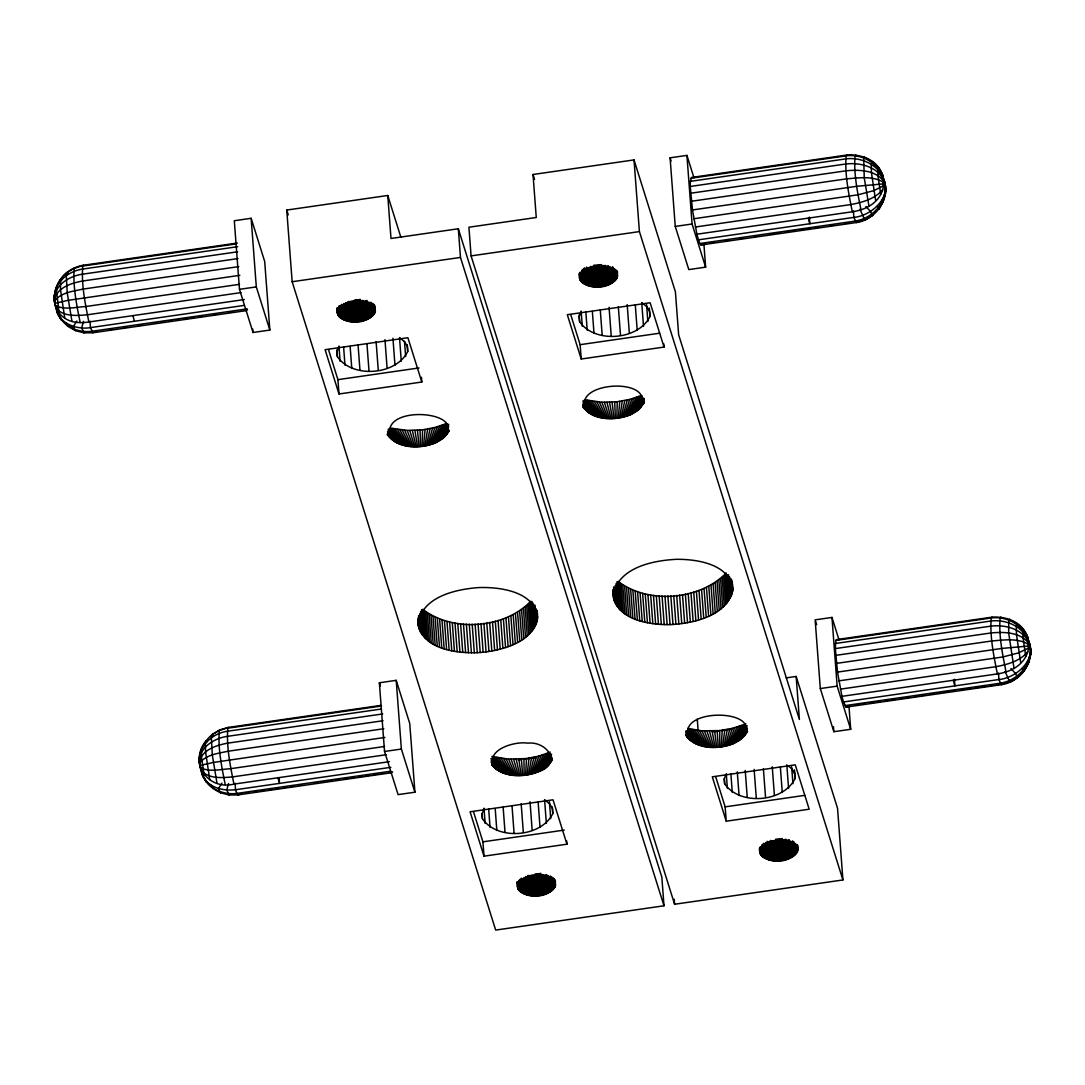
<?xml version="1.0" encoding="UTF-8"?>
<svg xmlns="http://www.w3.org/2000/svg" width="1085" height="1085" viewBox="0 0 1085 1085"><rect width="100%" height="100%" fill="white"/><g stroke="black" fill="none" stroke-linecap="round" stroke-linejoin="round"><path stroke-width="1.5" d="M797.855 849.107C793.935 863.728 764.355 865.966 759.636 851.115C761.385 842.679 771.869 840.441 779.233 839.939C783.79 839.79 788.483 840.4 792.606 842.462C796.566 842.611 799.116 853.461 797.556 845.269M719.653 747.104L719.748 730.585L732.266 728.374L743.727 724.617L733.257 743.727C718.365 749.382 698.197 749.857 686.968 736.756M690.263 186.457L690.318 181.344L691.593 177.452L846.992 155.019C891.978 152.7 897.797 205.214 852.295 211.778L696.895 234.211L692.461 209.961L690.263 186.457L845.663 164.011C859.862 162.221 877.616 166.656 883.909 180.761M835.328 648.586L835.83 640.408L836.657 639.58L992.056 617.148C1037.043 614.842 1042.861 667.356 997.359 673.907L841.96 696.339L837.525 672.09L835.328 648.586L990.727 626.154C1004.927 624.363 1022.68 628.785 1028.973 642.89M616.836 418.267L617.243 401.721L629.72 399.429L641.099 395.591L630.385 414.795C615.52 420.573 595.299 421.17 583.961 408.177M244.274 299.555L88.875 321.987C42.844 329.352 45.095 271.535 83.572 265.228L237.303 243.04M389.339 761.684L233.94 784.116C206.679 790.694 188.573 761.236 206.258 740.689L207.059 741.733M696.895 234.211L698.428 239.839L853.827 217.393C871.282 215.915 892.453 197.172 883.312 178.876M841.96 696.339L843.493 701.968L998.892 679.535C1016.347 678.044 1037.518 659.3 1028.377 641.018M421.997 446.41L422.594 429.823L435.044 427.476L446.369 423.598L435.505 442.87C420.017 449.082 398.751 449.204 387.548 434.949M613.269 593.536C614.937 619.833 649.047 624.946 670.055 624.621C693.396 623.305 726.15 616.646 732.728 590.416C731.059 564.119 696.95 559.006 675.941 559.331C652.6 560.647 619.847 567.292 613.269 593.536L613.011 590.172M375.424 310.852C371.206 295.703 341.558 297.927 337.218 312.304C342.195 327.589 376.319 324.605 375.193 307.014M525.601 775.151L526.496 758.537L538.906 756.096L550.149 752.136L539.028 771.516C523.892 777.66 503.101 778.203 491.654 764.708M617.65 275.929C613.5 260.726 583.838 262.963 579.444 277.285C584.422 292.936 619.901 289.492 617.351 271.06M537.604 618.911C536.098 591.556 500.171 586.782 478.539 587.582C455.741 589.304 422.892 596.533 418.105 622.966C421.78 649.169 455.781 653.333 477.264 652.695C501.094 651.366 540.913 641.316 536.98 610.475M721.105 746.928L722.298 730.273M618.287 418.091L619.793 401.396M423.448 446.22L425.13 429.484M555.561 885.197C551.967 869.695 522.183 871.933 517.409 885.984C521.804 901.771 556.808 898.665 555.384 880.83M527.039 774.948L529.032 758.171M722.542 746.724L724.834 729.893M380.699 705.413L228.637 727.37L220.106 729.771L212.47 734.314L211.358 737.691L212.294 754.929L216.946 782.963M1030.506 648.518C1032.445 665.783 1018.395 682.275 1001.428 684.689L846.029 707.122L843.493 701.968M619.725 417.861L622.315 400.989M424.872 445.989L427.666 429.09M528.476 774.704L531.555 757.75M723.966 746.466L727.343 729.459M621.135 417.603L624.824 400.541M426.296 445.718L430.162 428.616M529.887 774.432L534.037 757.262M725.377 746.182L729.825 728.957M622.546 417.305L627.293 400.012M83.491 321.377L81.646 327.887L84.087 332.864L92.944 332.769L246.675 310.568M228.555 783.506L226.711 790.029L229.152 795.007L238.008 794.898L391.739 772.71M427.693 445.42L432.617 428.073M1029.312 657.496L1030.75 652.641L1030.547 649.413M531.27 774.12L536.492 756.706M884.194 195.273C881.115 208.862 868.705 218.885 855.211 221.082L699.811 243.515L698.428 239.839M1029.258 657.415C1026.179 671.005 1013.77 681.027 1000.275 683.211L844.876 705.643M726.76 745.856L732.266 728.374M54.765 303.529C52.487 291.77 58.251 279.591 67.406 272.172L68.396 273.461M199.83 765.671C197.565 753.912 203.302 741.706 212.47 734.314L213.46 735.589M699.811 243.515L700.964 244.993L856.363 222.547C874.022 220.065 888.574 202.068 885.17 184.247M1030.655 650.891L1030.235 646.389M623.929 416.965L629.72 399.429M429.063 445.081L435.044 427.476M532.64 773.768L538.906 756.096M728.116 745.503L734.667 727.75M625.272 416.599L632.107 398.778M430.42 444.701L437.418 426.825M533.983 773.388L541.266 755.418M339.117 346.535L337.028 351.554L337.367 356.572C352.218 378.679 396.066 375.342 407.716 351.486L407.39 346.468L404.678 341.789L399.755 337.774M581.343 311.558L579.254 316.589L579.58 321.608C594.444 343.714 638.292 340.378 649.942 316.522L649.617 311.49L646.891 306.824L641.981 302.81M484.181 808.664L482.093 813.696L482.432 818.714C497.283 840.821 541.13 837.484 552.78 813.614L552.455 808.596L549.742 803.931L544.819 799.916M884.587 191.163L885.441 186.389M795.007 778.65L794.369 770.214L795.007 778.65C783.356 802.52 739.509 805.843 724.644 783.736L724.265 778.677L726.408 773.7M729.459 745.097L737.027 727.058M626.601 416.206L634.44 398.059M431.735 444.294L439.75 426.093M535.298 772.968L543.585 754.685M730.761 744.676L739.319 726.299M627.903 415.758L636.732 397.3M433.023 443.846L442.029 425.32M536.587 772.52L545.836 753.885M732.022 744.215L741.557 725.485M629.164 415.297L638.943 396.473M539.028 771.516C562.722 763.203 546.691 740.933 527.758 743.157C514.331 740.879 483.151 750.413 495.167 768.18M434.285 443.372L444.226 424.479M537.821 772.032L548.034 753.044M435.505 442.87C484.249 411.893 375.383 400.663 391.156 438.516M877.168 206.15L878.741 209.229L883.122 201.471L885.333 191.313M733.257 743.727L734.45 743.198L745.829 723.709M1024.715 668.618L1028.824 661.66M630.385 414.795L631.565 414.267L642.347 396.052M436.672 442.341L447.603 424.059M540.194 770.974L550.488 754.007M734.45 743.198L746.1 725.58M631.565 414.267L642.51 397.964M437.811 441.771L448.756 424.344M76.886 320.984L73.414 326.463L74.526 329.392L75.516 330.667L84.087 332.864M221.95 783.112L218.478 788.592L219.59 791.521L220.58 792.809L229.152 795.007M541.307 770.404L551.6 754.224M735.603 742.655L747.185 725.784M632.704 413.711L643.554 398.1M438.882 441.175L448.756 426.107M542.378 769.808L551.492 756.014M736.715 742.072L747.036 727.587M633.803 413.127L644.246 398.548M439.927 440.564L448.471 427.951M737.773 741.462C775.924 708.085 669.581 705.223 690.453 740.201M543.409 769.184L551.533 757.276M738.777 740.838L747.022 728.862M634.833 412.503L644.192 399.822M440.903 439.927L448.403 429.172M544.372 768.533L551.967 757.71M739.726 740.187L747.416 729.283M635.837 411.866L643.581 401.613M441.839 439.262L448.702 429.633M545.28 767.868L551.817 758.74M740.621 739.509L747.24 730.327M442.707 438.584L448.485 430.623M636.773 411.215L644.341 401.287M546.135 767.176L551.98 759.174M741.462 738.817L747.362 730.761M443.521 437.879L448.512 431.084M637.654 410.537L644.436 401.721M546.935 766.471L551.695 760.015M742.248 738.098L747.05 731.602M444.267 437.16L449.041 430.691M638.468 409.832L644.056 402.671M446.64 434.122L448.58 431.532M547.667 765.739L551.6 760.463M549.973 762.701L551.912 760.097M742.967 737.366L746.928 732.049M444.958 436.414L449.149 430.894M639.241 409.113L644.137 402.888M548.345 765.006L551.505 760.802M743.618 736.634L747.484 731.466M445.582 435.668L447.535 433.064M548.956 764.247L551.899 760.314M744.202 735.874L747.172 731.914M424.859 637.98L422.702 609.309C453.34 632.582 503.86 628.758 530.755 601.321L532.911 629.992M882.661 189.658C874.917 199.057 862.222 202.407 850.721 204.577L695.322 227.009M1027.726 651.787C1019.981 661.199 1007.287 664.549 995.786 666.719L840.387 689.151M883.8 185.684L873.683 190.675L857.991 194.798L693.803 218.75M1028.865 647.826L1018.747 652.817L1003.055 656.927L838.868 680.878M639.933 408.38C658.5 375.383 566.899 381.215 587.433 411.595M620.24 610.095L618.084 581.424C648.518 604.155 697.519 600.371 724.902 574.345L727.058 603.016M75.041 267.629L66.687 272.891L66.293 275.549L67.216 292.801L71.881 320.834M56.813 286.318L54.264 295.947L54.44 299.514M83.572 265.228L74.241 268.429C72.776 286.548 76.642 304.749 80.154 322.462M61.913 319.668L67.812 326.3L75.516 330.667M700.964 244.993L705.128 243.677M206.258 740.689L205.35 743.442L205.58 751.851L209.758 779.722M220.106 729.771L211.751 735.033M228.637 727.37L219.306 730.571C217.841 748.691 221.706 766.878 225.219 784.591M201.037 767.298C200.969 778.84 210.558 788.171 220.58 792.809M202.298 774.351L206.57 782.217L201.946 774.378L201.362 771.299M846.992 155.019L846.164 155.847C844.659 174.604 848.646 193.442 852.295 211.778M855.848 154.911L855.048 155.711C853.597 173.831 857.448 192.018 860.975 209.73M878.741 209.229L879.325 208.645C881.223 201.946 886.987 195.883 885.496 188.248M846.029 707.122L850.192 705.82M992.056 617.148L991.229 617.975C989.723 636.732 993.711 655.571 997.359 673.907M1000.913 617.053L1000.112 617.84C998.661 635.959 1002.513 654.16 1006.039 671.873M1002.255 683.862L1001.428 684.689L998.892 679.535L998.539 673.08M1018.313 677.026L1009.959 682.289L1005.008 671.412M1024.389 670.788L1017.594 677.745L1015.506 673.527L1011.003 668.577M864.27 219.753L856.363 222.547L853.827 217.393L853.475 210.951M1003.666 683.469L1010.759 681.489M387.752 195.476L390.993 238.483L458.318 228.759L661.836 877.114L663.993 905.785L495.669 930.089L292.15 281.734L286.752 210.056L387.752 195.476L400.88 237.276M796.159 676.443L837.539 808.284L842.923 879.962L674.599 904.253L471.08 255.897L468.923 227.226L536.261 217.502L533.02 174.495L634.02 159.915L675.399 291.757L678.64 334.763L799.387 719.45L796.159 676.443L786.218 677.881M251.15 218.302L234.306 220.73L239.473 289.329L253.022 332.485L269.853 330.057L264.686 261.458L251.15 218.302L256.304 286.901L269.853 330.057M703.867 243.718L705.63 267.141L688.799 269.582L675.25 226.426L670.096 157.813L686.927 155.386L693.952 177.764M236.476 243.854L82.745 266.056C81.239 284.812 85.227 303.651 88.875 321.987M690.765 178.279L846.164 155.847C861.897 153.663 878.891 163.198 883.638 178.618M237.696 246.688L82.297 269.121C71.149 270.897 60.787 277.746 56.176 288.257L59.065 312.833M690.318 181.344L845.717 158.912C861.002 156.823 878.579 164.581 883.8 179.785M237.656 251.788L82.257 274.234C69.114 276.051 53.49 285.599 54.453 300.504M238.022 258.583L82.623 281.015C71.651 283.036 58.02 287.172 54.345 299.026L54.494 301.399M690.63 193.238L846.029 170.806C858.967 169.545 875.785 169.952 883.949 181.656M238.768 266.612L83.369 289.044C73.414 291.241 61.058 292.299 54.535 301.101L54.589 302.349M691.376 201.268L846.788 178.822C858.954 177.899 873.249 175.553 883.963 182.619M239.853 275.305L68.165 300.328L54.82 303.352L55.349 306.621M692.461 209.961L856.689 186.308L883.922 183.826M239.527 284.324L85.796 306.526C75.855 307.109 64.123 310.31 55.077 305.319M239.473 289.329L256.304 286.901M292.15 281.734L460.474 257.43L663.993 905.785M471.08 255.897L639.404 231.593L842.923 879.962M675.25 226.426L692.081 223.998L705.63 267.141M241.033 292.597L87.302 314.786C77.13 315.64 64.381 316.874 56.623 308.899M244.152 305.414L90.408 327.616C76.235 330.193 56.257 322.543 55.986 306.133L57.261 308.33M247.204 308.859L91.805 331.291C78.595 333.054 64.029 326.883 58.156 314.528M93.771 331.942L97.107 331.454M108.812 329.772L112.148 329.284M123.853 327.602L127.189 327.114M138.894 325.432L142.23 324.944M153.921 323.262L157.271 322.774M160.607 322.286L163.957 321.811M168.962 321.079L172.312 320.604M175.648 320.116L178.984 319.641M184.002 318.909L187.339 318.434M190.689 317.946L194.025 317.471M199.043 316.739L202.38 316.264M214.084 314.569L217.42 314.094M229.125 312.399L232.461 311.924M244.152 310.229L247.502 309.74M710.146 242.959L713.482 242.47M725.173 240.789L728.523 240.3M740.214 238.619L743.564 238.13M755.255 236.449L758.605 235.96M770.296 234.279L773.632 233.79M776.982 233.302L780.318 232.827M785.337 232.095L788.673 231.62M792.023 231.132L795.359 230.657M800.377 229.925L803.714 229.45M807.064 228.962L810.4 228.487M815.418 227.755L818.755 227.28M830.445 225.585L833.795 225.11M845.486 223.415L848.836 222.94M328.484 349.587L337.923 379.655L419.081 367.937M570.71 314.609L580.136 344.677L659.653 333.204M421.821 382.029L407.906 337.72L325.093 349.682L338.995 393.991L421.821 382.029L421.455 377.255M664.047 347.064L650.132 302.756L567.306 314.704L581.221 359.013L664.047 347.064L663.803 343.877M379.37 682.777L396.201 680.336L409.75 723.492L414.918 792.199L398.086 794.627L384.538 751.471L379.37 682.777L380.374 685.964M839.003 639.811L831.978 617.433L815.147 619.861L820.314 688.555L833.863 731.71L850.694 729.283L848.931 705.82M381.54 705.996L227.809 728.184C226.304 746.941 230.291 765.793 233.94 784.116M835.83 640.408L991.229 617.975C1006.961 615.792 1023.955 625.326 1028.702 640.76M381.093 709.061L227.362 731.263C212.619 733.243 198.338 745.978 199.504 761.656M835.382 643.486L990.781 621.04C1006.066 618.952 1023.643 626.723 1028.865 641.927M382.72 713.93L227.321 736.362C214.179 738.193 198.555 747.741 199.518 762.633M383.086 720.725L227.687 743.157C216.715 745.164 203.085 749.315 199.409 761.168L199.559 763.528M835.694 655.381L991.093 632.948C1004.032 631.687 1020.849 632.094 1029.014 643.785M383.832 728.74L228.433 751.173C218.478 753.37 206.123 754.428 199.599 763.243L199.654 764.491M836.44 663.396L991.853 640.964C1004.018 640.028 1018.313 637.695 1029.028 644.748M384.917 737.434L213.23 762.47L199.884 765.495L200.413 768.75M837.525 672.09L1001.753 648.45L1028.987 645.968M384.592 746.466L230.861 768.655C220.92 769.238 209.188 772.439 200.142 767.461M384.538 751.471L401.369 749.043L414.918 792.199M820.314 688.555L837.145 686.127L850.694 729.283M386.097 754.74L232.366 776.928C222.194 777.782 209.446 779.003 201.688 771.042M390.871 767.312L235.472 789.744C223.618 791.168 209.242 788.022 203.22 776.67M390.586 771.232L236.869 793.42C225.205 794.871 212.348 790.504 205.662 780.59M242.172 793.596L238.008 794.898L236.869 793.42L235.472 789.744L235.133 783.302M245.522 793.108L248.858 792.633M253.876 791.901L257.213 791.426M260.563 790.938L263.899 790.463M268.917 789.731L272.254 789.256M275.604 788.768L278.94 788.293M283.958 787.561L287.294 787.086M290.631 786.598L293.981 786.11M298.985 785.391L302.335 784.916M314.026 783.221L317.376 782.733M320.712 782.258L324.049 781.77M327.399 781.295L332.417 780.563M335.753 780.088L339.09 779.6M344.108 778.881L347.444 778.393M350.794 777.918L354.13 777.43M359.149 776.711L362.485 776.223M365.835 775.748L369.171 775.26M374.189 774.541L377.526 774.053M380.862 773.578L384.212 773.09M389.217 772.371L392.567 771.883M855.211 705.087L858.547 704.613M861.883 704.124L865.233 703.65M870.238 702.917L873.588 702.443M876.924 701.954L880.274 701.48M885.279 700.747L888.629 700.273M891.965 699.784L895.315 699.31M900.319 698.577L903.669 698.103M907.006 697.614L910.342 697.126M915.36 696.407L918.697 695.933M922.047 695.444L925.383 694.956M930.401 694.237L933.737 693.749M937.087 693.274L940.424 692.786M943.774 692.311L948.778 691.579M952.128 691.104L955.465 690.616M960.483 689.897L963.819 689.409M967.155 688.934L970.505 688.446M975.51 687.727L978.86 687.239M982.196 686.764L985.546 686.276M990.551 685.557L993.901 685.069M997.237 684.594L1000.573 684.106M518.359 760.029L521.668 759.541M524.977 759.066L536.573 757.398M713.293 731.887L718.256 731.168M721.579 730.68L731.507 729.256M473.48 811.716L482.933 841.838L564.227 830.093M715.693 776.751L725.146 806.86L804.785 795.359M566.953 844.198L553.024 799.808L470.076 811.783L484.005 856.173L566.953 844.198L566.723 841.011M726.231 821.196L809.179 809.22L795.251 764.844L712.303 776.819L726.231 821.196L725.146 806.86M505.976 773.93L491.925 756.381L508.58 759.12L526.496 758.537M403.688 445.392L390.329 428.033L407.2 430.433L422.594 429.823M598.554 417.169L585.032 399.768L601.863 402.25L617.243 401.721M701.425 745.87L687.646 728.388L701.873 730.829L719.748 730.585M68.396 325.717L72.315 327.833M1014.231 622.587C1019.819 625.204 1024.077 629.965 1026.844 635.39M788.28 765.942L791.955 768.953L794.681 773.632M1019.9 627.645L1024.403 631.456M206.977 781.81L213.46 787.859L212.877 788.442L211.304 785.35M389.013 436.468L392.472 439.873M687.578 737.298L691.172 740.852M492.129 765.128L495.872 768.831M582.699 406.834L588.178 412.232M387.291 434.651L393.218 440.51M685.734 735.413L689.206 738.831M491.641 764.505L496.645 769.468M584.354 408.258L588.979 412.856M687.293 736.851L691.959 741.475M389.434 436.55L394.031 441.134M387.738 434.719L390.112 437.092M686.819 736.105L692.8 742.086M491.763 764.396L497.473 770.079M582.726 406.319L589.833 413.453M685.828 734.993L688.216 737.393M387.82 434.61L394.899 441.717M387.399 434.041L389.691 436.346M492.509 764.776L498.354 770.662M687.917 736.81L693.708 742.669M582.74 405.871L590.755 414.022M387.86 434.163L395.822 442.287M492.536 764.301L499.29 771.232M685.747 734.043L694.658 743.211M583.527 406.088L591.718 414.565M387.508 433.173L396.798 442.829M491.098 762.158L500.293 771.76M686.588 734.192L695.675 743.74M582.659 404.407L592.749 415.08M387.82 432.684L397.842 443.331M491.437 761.67L501.338 772.249M685.883 732.524L696.733 744.229M583.54 404.393L593.82 415.569M387.603 431.437L398.914 443.806M865.938 206.448L870.441 211.399L872.53 215.603L873.249 214.884L864.894 220.146L859.944 209.283M491.261 760.409L502.423 772.723M685.734 731.209L697.831 744.69M583.011 402.616L594.933 416.016M388.227 430.894L400.039 444.253M490.868 758.659L503.562 773.157M686.48 730.68L698.984 745.11M582.916 401.043L596.099 416.437M388.159 429.321L401.219 444.66M491.912 758.279L504.756 773.564M687.564 730.3L700.191 745.503M583.879 400.406L597.306 416.816M389.149 428.683L402.427 445.04M883.054 175.539L878.43 167.7L877.955 175.594L880.681 194.215M885.211 192.669L885.455 189.455M1028.119 637.668L1023.494 629.829L1023.019 637.736L1025.745 656.357M1010.474 620.525L1009.484 619.25L1008.765 619.969L1008.657 632.935L1013.96 667.899M1030.275 654.798L1028.187 663.6L1023.806 671.371L1022.233 668.279M61.994 279.591L61.194 278.547L60.611 279.13L60.516 289.722L64.693 317.593M92.944 332.769L90.408 327.616L90.069 321.16M56.881 312.249L61.506 320.075L60.597 318.461M67.812 326.3L66.239 323.221M202.461 749.192L201.471 748.867L201.403 756.34L204.129 774.961M201.946 774.378L201.674 773.09M494.15 756.977L507.238 774.27M689.884 728.957L702.7 746.182M587.297 400.311L599.842 417.481M392.607 428.575L404.976 445.691M496.442 757.493L508.539 774.568M692.189 729.473L704.002 746.48M589.616 400.799L601.158 417.752M394.926 429.05L406.292 445.962M498.774 757.954L509.869 774.826M694.536 729.907L705.331 746.724M591.976 401.219L602.5 417.996M61.14 318.42L56.61 310.947M881.779 173.247L878.999 168.433L872.123 161.475L871.214 164.228L871.445 172.651L875.636 200.522M397.3 429.457L407.648 446.193M501.161 758.347L511.225 775.043M696.936 730.286L706.701 746.941M594.39 401.586L603.87 418.2M399.728 429.796L409.018 446.396M503.603 758.673L512.608 775.232M699.391 730.585L708.085 747.117M596.845 401.87L605.267 418.362M402.182 430.08L410.415 446.545M506.071 758.93L514.005 775.382M701.873 730.829L709.495 747.253M599.34 402.087L606.678 418.484M404.678 430.284L411.825 446.667M201.091 769.156L202.42 772.235M508.58 759.12L515.429 775.49M704.382 731.005L710.919 747.348M601.863 402.25L608.102 418.579M873.696 164.567L872.937 162.519L864.419 157.108L863.701 157.827L864.243 177.737L868.895 205.77M882.213 199.843L883.122 201.471L885.685 190.512L885.482 187.285M1018.761 626.696L1017.188 623.617L1016.279 626.37L1016.509 634.779L1020.7 662.65M1027.278 661.986L1028.187 663.6L1030.628 654.757L1030.56 650.376M407.2 430.433L413.263 446.749M56.122 307.977L56.935 310.269M201.186 770.119L202.407 773.551M511.103 759.242L516.867 775.558M706.918 731.1L712.357 747.402M604.399 402.332L609.553 418.62M670.096 157.813L671.1 161.014M815.649 621.461L816.652 624.648M533.02 174.495L534.539 179.323M286.752 210.056L288.271 214.871M409.75 430.501L414.714 446.789M513.653 759.297L518.318 775.585M1029.651 643.296L1029.923 644.598M884.587 181.168L884.858 182.456M1028.39 638.97L1027.983 637.492L1028.743 649.169M883.326 176.828L882.919 175.363L883.678 187.04M953.322 680.268L954.854 685.896L954.502 679.237M808.257 218.126L809.79 223.754L809.437 217.095M277.977 777.769L279.51 783.397M132.912 315.626L134.445 321.255M709.468 731.141L713.808 747.416M606.963 402.345L611.004 418.634M412.314 430.501L416.165 446.789M516.216 759.283L519.769 775.572M712.031 731.1L715.273 747.402M609.526 402.291L612.455 418.593M414.89 430.433L417.617 446.749M1029.828 644.287L1030.18 646.565M884.763 182.158L885.116 184.423M518.793 759.202L521.22 775.531M714.608 730.992L716.737 747.348M612.103 402.169L613.92 418.525M417.454 430.297L419.081 446.681M521.37 759.052L522.685 775.436M831.978 617.433L837.145 686.127M833.483 726.679L833.863 731.71M791.657 766.81L792.932 783.668M797.434 845.134L797.719 850.64M797.204 846.151L797.57 851.155M796.892 844.998L797.394 851.671M796.661 845.5L797.163 852.173M796.254 844.333L796.892 852.674M795.942 844.835L796.566 853.176M795.454 843.655L796.214 853.664M795.061 844.144L795.807 854.139M794.491 842.95L795.359 854.614M793.881 841.743L794.885 855.075M793.352 842.191L794.356 855.536M786.801 764.749L788.578 788.361M792.674 840.97L793.8 855.97M792.077 841.39L793.203 856.391M791.44 841.811L792.579 856.811M790.789 842.204L791.914 857.204M789.961 840.916L791.209 857.584M789.107 839.614L790.49 857.95M788.361 839.953L789.731 858.289M787.574 840.278L788.958 858.615M786.774 840.577L788.144 858.913M780.359 767.081L782.258 792.375M785.811 839.193L787.317 859.198M784.97 839.465L786.476 859.469M784.102 839.709L785.608 859.7M783.221 839.926L784.726 859.93M782.19 838.447L783.818 860.12M781.281 838.624L782.909 860.297M780.359 838.773L781.987 860.432M779.437 838.895L781.064 860.568M778.501 838.99L780.129 860.663M772.249 766.797L774.405 795.468M777.565 839.071L779.193 860.731M776.629 839.112L778.257 860.785M775.694 839.139L777.321 860.812M774.88 840.807L776.385 860.812M773.958 840.78L775.449 860.785M773.035 840.726L774.541 860.731M772.127 840.658L773.619 860.649M771.218 840.549L772.723 860.554M770.336 840.427L771.842 860.432M769.604 841.946L770.974 860.283M763.392 768.75L765.549 797.421M768.75 841.77L770.133 860.107M767.922 841.567L769.306 859.903M767.122 841.35L768.492 859.686M766.471 842.774L767.719 859.442M765.712 842.516L766.959 859.184M765.115 843.886L766.241 858.9M764.423 843.587L765.549 858.588M763.759 843.262L764.884 858.262M763.257 844.578L764.26 857.923M762.66 844.225L763.664 857.557M762.226 845.5L763.108 857.177M761.697 845.106L762.579 856.77M761.345 846.368L762.104 856.363M761.033 847.602L761.656 855.943M760.626 847.168L761.263 855.495M760.273 846.707L760.897 855.048M754.129 769.414L756.286 798.085M760.083 847.914L760.585 854.587M759.703 848.619L760.314 854.112M759.649 849.799L759.907 853.135M759.378 848.294L759.771 852.634M732.294 582.062L732.809 588.816M732.104 581.98L732.728 590.416M731.629 580.204L732.524 592.017M731.412 579.146L731.656 582.523M731.141 580.122L732.158 593.617M745.219 770.445L747.253 797.434M730.381 578.346L731.656 595.217M729.486 576.569L731.005 596.804M728.455 574.779L730.232 598.391M727.398 574.657L729.31 599.951M726.096 572.826L728.252 601.497M723.587 575.85L725.743 604.521M737.285 771.896L739.061 795.508M722.135 577.315L724.292 605.986M720.562 578.739L722.718 607.41M686.927 155.386L692.081 223.998M718.867 580.136L721.023 608.807M717.063 581.492L719.219 610.163M730.883 773.876L732.28 792.43M715.151 582.808L717.307 611.479M713.13 584.069L715.273 612.74M726.353 774.921L727.37 788.415M711 585.276L713.157 613.947M708.776 586.442L710.933 615.114M706.457 587.541L708.614 616.212M704.057 588.585L706.213 617.256M701.575 589.575L703.731 618.247M699.025 590.498L701.181 619.169M696.407 591.352L698.55 620.023M693.722 592.139L695.878 620.81M690.982 592.871L693.139 621.529M688.188 593.509L690.345 622.18M697.275 719.152L698.143 730.72M685.367 594.092L687.51 622.763M682.492 594.594L684.649 623.265M679.603 595.014L681.76 623.685M676.687 595.367L678.844 624.038M673.758 595.638L675.914 624.309M649.305 308.086L649.942 316.522M670.828 595.828L672.985 624.499M646.592 304.668L647.853 321.54M667.899 595.95L670.055 624.621M634.02 159.915L639.404 231.593M664.969 595.99L667.126 624.662M641.737 302.606L643.514 326.219M662.053 595.95L664.21 624.621M659.165 595.828L661.321 624.499M635.295 304.939L637.193 330.247M656.303 595.624L658.446 624.295M653.468 595.353L655.625 624.024M674.219 899.194L674.599 904.253M650.674 595L652.831 623.672M627.184 304.668L629.341 333.339M647.948 594.566L650.091 623.238M645.263 594.065L647.419 622.736M642.632 593.481L644.788 622.153M617.189 271.44L617.446 276.946M616.904 272.457L617.284 277.462M616.565 271.304L617.067 277.963M616.185 270.138L616.809 278.479M615.887 270.64L616.511 278.967M640.082 592.83L642.239 621.502M618.328 306.607L620.484 335.279M615.412 269.46L616.171 279.469M615.032 269.948L615.778 279.957M614.476 268.755L615.358 280.432M614.001 269.229L614.883 280.893M613.378 268.022L614.381 281.354M637.6 592.112L639.757 620.783M612.699 266.788L613.825 281.802M612.116 267.222L613.242 282.222M611.506 267.642L612.632 282.642M635.2 591.311L637.356 619.983M610.841 268.049L611.981 283.049M610.041 266.761L611.289 283.429M609.322 267.127L610.57 283.795M608.454 265.811L609.838 284.148M632.894 590.457L635.05 619.128M607.681 266.151L609.065 284.487M606.881 266.462L608.265 284.799M630.67 589.535L632.826 618.206M606.067 266.747L607.451 285.084M609.065 307.286L611.221 335.957M605.105 265.35L606.61 285.355M604.236 265.608L605.742 285.599M628.54 588.545L630.697 617.216M603.368 265.825L604.86 285.83M602.473 266.028L603.979 286.033M626.52 587.487L628.676 616.158M601.443 264.55L603.07 286.209M600.52 264.699L602.148 286.372M624.607 586.388L626.75 615.059M599.598 264.835L601.226 286.508M598.662 264.943L600.29 286.616M622.79 585.222L624.946 613.893M597.726 265.025L599.354 286.698M621.108 584.001L623.265 612.672M600.276 309.998L602.189 335.292M596.791 265.079L598.418 286.752M595.855 265.12L597.482 286.793M619.535 582.74L621.691 611.411M594.919 265.133L596.547 286.793M593.983 265.106L595.611 286.779M593.183 266.734L594.688 286.738M616.89 581.763L618.925 608.739M592.274 266.666L593.78 286.671M615.968 583.73L617.731 607.342M591.366 266.571L592.871 286.576M615.154 585.669L616.687 605.918M590.484 266.462L591.99 286.467M614.49 587.582L615.765 604.44M613.839 587.772L614.978 602.948M589.738 267.981L591.108 286.318M613.581 586.958L613.839 590.335M613.581 591.298L614.341 601.429M588.884 267.819L590.254 286.155M592.356 311.449L593.997 333.366M613.201 591.447L613.839 599.883M612.754 589.982L613.473 598.31M588.043 267.629L589.426 285.965M587.229 267.425L588.612 285.762M586.442 267.181L587.826 285.518M585.805 268.592L587.053 285.26M585.073 268.32L586.32 284.989M584.367 268.022L585.615 284.69M583.811 269.365L584.937 284.365M583.174 269.026L584.3 284.026M585.819 311.734L587.216 330.288M582.686 270.341L583.689 283.673M582.116 269.962L583.12 283.307M581.709 271.236L582.591 282.914M581.343 272.498L582.089 282.507M580.882 272.077L581.628 282.086M580.597 273.312L581.221 281.652M580.217 272.864L580.841 281.205M579.892 272.403L580.516 280.744M579.729 273.596L580.231 280.269M579.404 274.302L579.987 279.794M579.146 273.298L579.634 278.804M581.153 311.097L582.306 326.273M579.078 314.853L579.58 321.608M580.136 344.677L581.221 359.013M552.279 806.874L552.78 813.614M537.197 610.57L537.712 617.311M536.6 610.394L537.36 620.511M535.949 608.631L536.966 622.125M535.041 605.172L536.438 623.726M549.43 801.774L550.705 818.646M534.24 605.077L535.759 625.313M555.222 882.376L555.466 885.699M554.815 879.542L555.317 886.214M554.625 880.057L555.127 886.73M554.259 878.904L554.896 887.232M533.183 603.274L534.946 626.886M553.987 879.392L554.611 887.733M553.526 878.226L554.286 888.235M553.16 878.714L553.92 888.723M531.976 601.456L533.996 628.446M552.631 877.534L553.513 889.198M552.184 878.009L553.052 889.673M551.56 876.802L552.563 890.134M551.031 877.25L552.034 890.582M544.575 799.713L546.352 823.325M550.339 876.015L551.465 891.016M529.548 602.84L531.691 631.511M549.742 876.436L550.868 891.436M549.105 876.843L550.231 891.856M528.192 604.318L530.348 632.989M548.305 875.568L549.566 892.25M547.599 875.948L548.861 892.616M526.713 605.783L528.87 634.454M546.745 874.646L548.128 892.982M545.986 874.985L547.369 893.321M525.126 607.207L527.283 635.878M545.199 875.297L546.582 893.633M544.399 875.609L545.769 893.945M538.133 802.046L540.032 827.353M523.404 608.59L525.56 637.261M543.558 875.88L544.941 894.216M542.581 874.483L544.087 894.474M541.713 874.713L543.219 894.718M521.573 609.933L523.73 638.604M540.71 873.262L542.337 894.935M539.801 873.452L541.429 895.125M519.634 611.235L521.79 639.906M538.892 873.615L540.52 895.288M537.97 873.764L539.598 895.437M517.586 612.496L519.742 641.167M537.034 873.886L538.675 895.545M536.098 873.981L537.74 895.64M530.023 801.774L532.179 830.445M535.163 874.049L536.79 895.722M515.443 613.69L517.599 642.361M534.349 875.758L535.854 895.762M533.413 875.771L534.919 895.776M513.205 614.842L515.348 643.514M532.491 875.771L533.983 895.776M531.555 875.744L533.061 895.749M530.646 875.69L532.138 895.681M510.872 615.941L513.015 644.612M529.738 875.609L531.23 895.613M528.843 875.5L530.334 895.505M508.445 616.972L510.601 645.643M527.961 875.364L529.466 895.369M527.215 876.883L528.598 895.22M521.166 803.714L523.323 832.385M526.374 876.707L527.758 895.044M505.949 617.948L508.105 646.619M525.547 876.504L526.93 894.84M524.882 877.941L526.13 894.61M524.096 877.697L525.357 894.365M523.485 879.094L524.611 894.094M503.386 618.857L505.542 647.528M522.753 878.809L523.892 893.809M522.075 878.497L523.201 893.497M521.41 878.172L522.536 893.172M520.922 879.487L521.912 892.819M500.741 619.698L502.897 648.369M520.325 879.121L521.329 892.453M519.905 880.41L520.773 892.073M519.389 880.003L520.271 891.667M519.037 881.251L519.796 891.26M518.603 880.83L519.362 890.826M518.332 882.051L518.969 890.378M518.115 883.258L518.616 889.931M498.056 620.471L500.199 649.142M512.025 806.074L514.059 833.049M517.803 882.797L518.304 889.469M517.545 882.322L518.047 888.995M517.328 881.834L517.83 888.506M517.057 882.01L517.518 887.516M495.302 621.176L497.459 649.847M492.509 621.8L494.651 650.471M489.661 622.37L491.817 651.041M503.128 807.104L505.027 832.398M458.318 228.759L460.474 257.43M486.799 622.858L488.955 651.515M483.896 623.265L486.053 651.936M495.194 808.556L496.835 830.473M480.98 623.59L483.137 652.261M478.051 623.848L480.207 652.519M475.108 624.024L477.264 652.695M488.657 808.84L490.054 827.394M472.178 624.133L474.335 652.804M484.005 808.203L485.144 823.379M469.262 624.146L471.405 652.817M482.052 813.655L482.432 818.714M482.933 841.838L484.005 856.173M466.347 624.092L468.503 652.763M463.458 623.956L465.614 652.627M460.596 623.739L462.752 652.41M457.775 623.441L459.931 652.112M455.008 623.075L457.165 651.746M452.282 622.627L454.439 651.298M449.61 622.112L451.767 650.783M446.993 621.515L449.149 650.186M444.457 620.851L446.613 649.522M442.002 620.105L444.145 648.776M439.615 619.304L441.771 647.976M437.323 618.436L439.479 647.108M435.112 617.487L437.269 646.158M433.01 616.483L435.166 645.155M431.016 615.426L433.173 644.097M429.117 614.313L431.274 642.985M407.214 344.732L407.716 351.486M427.341 613.133L429.497 641.805M425.673 611.913L427.829 640.584M404.488 341.327L405.641 356.504M424.127 610.638L426.283 639.309M421.536 609.634L423.57 636.61M420.641 611.601L422.404 635.213M399.511 337.584L401.287 361.183M419.854 613.527L421.387 633.776M419.217 615.426L420.492 632.297M418.593 615.615L419.732 630.792M418.24 617.46L419.122 629.259M418.023 619.277L418.661 627.713M417.82 619.399L418.322 626.14M392.946 338.222L394.967 365.211M384.958 339.632L387.114 368.303M375.098 308.031L375.356 311.368M374.732 305.21L375.071 312.385M374.366 306.228L374.867 312.9M373.986 305.075L374.61 313.402M373.552 303.909L374.311 313.904M373.213 304.397L373.972 314.392M376.102 341.585L378.258 370.243M372.833 304.885L373.593 314.881M372.291 303.691L373.159 315.355M371.694 302.498L372.697 315.83M371.192 302.946L372.196 316.291M370.65 303.393L371.653 316.725M369.944 302.159L371.07 317.159M369.32 302.579L370.46 317.579M368.669 302.986L369.809 317.986M367.869 301.698L369.117 318.366M396.201 680.336L401.369 749.043M367.028 300.409L368.412 318.746M366.282 300.762L367.666 319.085M365.523 301.087L366.893 319.424M364.723 301.399L366.106 319.736M363.909 301.698L365.292 320.034M366.961 343.931L368.995 370.921M362.946 300.301L364.452 320.306M362.078 300.559L363.583 320.55M361.21 300.776L362.715 320.78M360.193 299.324L361.82 320.984M359.284 299.501L360.912 321.174M358.362 299.663L360.003 321.336M357.44 299.799L359.067 321.458M356.517 299.908L358.145 321.58M355.582 299.989L357.209 321.662M354.632 300.057L356.26 321.716M358.064 344.976L359.962 370.27M353.818 301.752L355.324 321.757M352.883 301.766L354.388 321.77M351.96 301.752L353.466 321.757M351.038 301.711L352.544 321.716M350.116 301.644L351.621 321.648M349.221 301.549L350.726 321.553M348.326 301.44L349.831 321.445M347.58 302.973L348.95 321.309M346.725 302.81L348.095 321.146M350.13 346.413L351.771 368.344M345.884 302.62L347.268 320.957M345.193 304.071L346.454 320.74M344.406 303.841L345.654 320.509M343.633 303.583L344.894 320.251M343.023 304.98L344.148 319.98M342.317 304.682L343.443 319.682M341.639 304.37L342.765 319.37M341.124 305.699L342.128 319.031M340.514 305.333L341.517 318.678M343.592 346.712L344.989 365.265M340.066 306.635L340.934 318.298M339.524 306.241L340.405 317.905M339.022 305.834L339.903 317.512M338.696 307.082L339.442 317.091M338.398 308.316L339.022 316.644M338.018 307.869L338.642 316.21M337.815 309.076L338.317 315.749M337.516 308.601L338.018 315.274M337.272 308.126L337.774 314.799M337.069 307.937L337.408 313.809M338.94 346.074L340.08 361.251M336.852 349.831L337.367 356.572M337.923 379.655L338.995 393.991M252.764 329.135L253.022 332.485M724.319 778.718L724.644 783.736M717.185 730.829L718.189 747.24M279.238 778.393L279.415 781.729M1030.411 647.569L1030.465 648.816M885.346 185.427L885.401 186.674M614.68 401.979L615.385 418.417M1030.519 651.597L1030.411 654.974L1030.397 653.441M199.545 760.463L199.654 757.072L199.667 758.605M54.481 298.321L54.589 294.944L54.603 296.476M420.031 430.094L420.546 446.559M523.933 758.822L524.15 775.314"/></g></svg>
